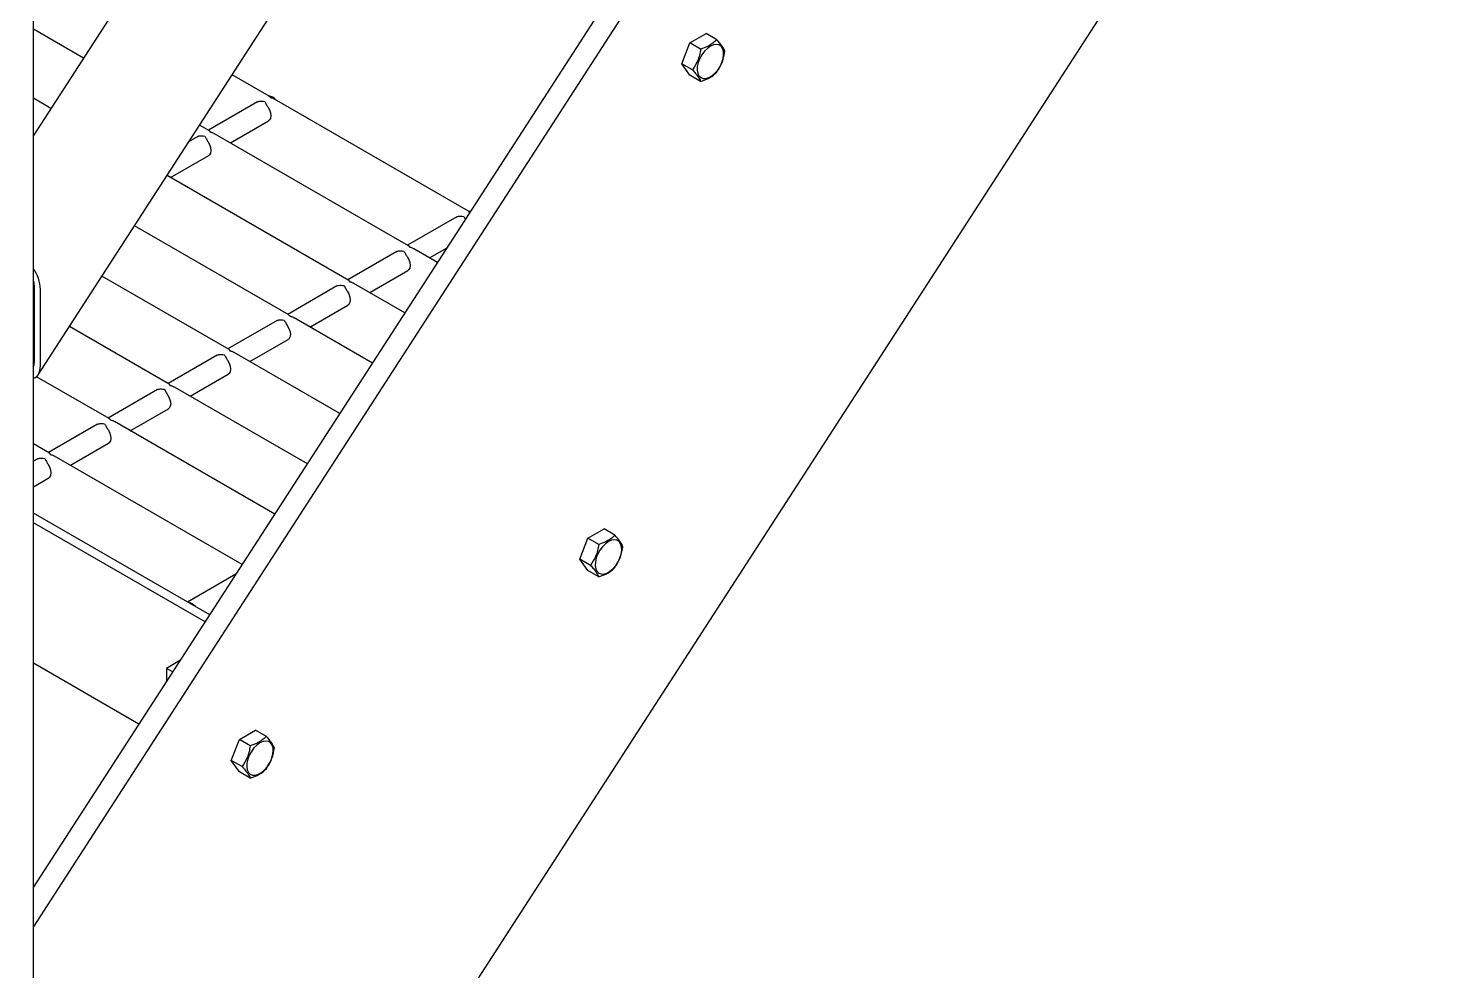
# Model space of a CAD drawing. Header units: millimetres. Extents: x 1293 to 41893, y 1011 to 26911.
# Drawn here: x 36194 to 36706, y 9427 to 9767 of the extents above; entities that cross this region are included whole.
import ezdxf

# ---------------------------------------------------------------- set-up
doc = ezdxf.new("R2010")
doc.units = ezdxf.units.MM
doc.header["$LTSCALE"] = 50
doc.layers.add('PASILLOS', color=2, linetype='Continuous')

msp = doc.modelspace()

# ---------------------------------------------------------------- linework, layer by layer
at = {"layer": 'PASILLOS', "linetype": 'Continuous', "lineweight": 25}
for p, q in [((36957.7569599, 10906.2644023), (36195.805039, 9728.0970102)), ((36197.5345038, 9641.8019924), (36983.1065661, 10856.4920044)), ((37175.4683848, 10690.8903859), (35279.9773712, 7759.9893105)), ((36195.805039, 9456.8689314), (36959.4864247, 10637.7105067)), ((36195.805039, 9442.5665038), (36950.2261867, 10609.0894454)), ((36195.805039, 9193.5049018), (36195.805039, 10138.2578463)), ((36213.8911655, 9756.0626651), (36195.805039, 9766.5035636)), ((36432.6491642, 9761.5684735), (36438.4820117, 9764.9357047)), ((36442.3707084, 9762.6908078), (36438.4820117, 9764.9357047)), ((36429.7327405, 9754.0516945), (36432.6491642, 9761.5684735)), ((36436.5378609, 9759.3235767), (36432.6491642, 9761.5684735)), ((36433.6214372, 9751.8067977), (36429.7327405, 9754.0516945)), ((36432.6491642, 9749.9021466), (36429.7327405, 9754.0516945)), ((36280.9352852, 9742.2920224), (36267.5291857, 9750.0311989)), ((36436.5378609, 9747.6572498), (36432.6491642, 9749.9021466)), ((36202.1498551, 9737.9076756), (36195.805039, 9741.5704599)), ((36276.6914682, 9740.2844395), (36258.9571418, 9730.0466308)), ((36276.6914682, 9740.2844395), (36276.9918839, 9740.411861)), ((36352.7773341, 9700.8184903), (36282.8080659, 9741.210889)), ((36266.8952869, 9725.4640371), (36280.6598956, 9733.4101766)), ((36255.0964271, 9727.8178876), (36252.0115043, 9726.0369996)), ((36255.0964271, 9727.8178876), (36255.3968428, 9727.9453092)), ((36259.3402441, 9729.8254705), (36255.7878752, 9731.8762094)), ((36331.182293, 9688.3519384), (36261.2130249, 9728.7443372)), ((36245.3002458, 9712.9974853), (36259.0648545, 9720.9436248)), ((36309.5872519, 9675.8853866), (36244.0465648, 9713.7212199)), ((36348.5335171, 9698.8109074), (36330.7991907, 9688.5730987)), ((36348.5335171, 9698.8109074), (36348.8339329, 9698.938329)), ((36287.9922108, 9663.4188347), (36232.3052543, 9695.5662304)), ((36341.6158608, 9682.328768), (36333.0550738, 9687.2708051)), ((36338.7373358, 9683.990505), (36345.0457957, 9687.6323014)), ((36326.938476, 9686.3443555), (36309.2041496, 9676.1065468)), ((36326.938476, 9686.3443555), (36327.2388918, 9686.4717771)), ((36266.3971697, 9650.9522828), (36220.5639439, 9677.4112409)), ((36317.1422947, 9671.5239532), (36330.9069035, 9679.4700927)), ((36196.1748235, 9646.348204), (36196.1748235, 9673.964016)), ((36198.3300849, 9645.103998), (36198.3300849, 9672.7198101)), ((36305.3434349, 9673.8778037), (36287.6091085, 9663.6399949)), ((36305.3434349, 9673.8778037), (36305.6438507, 9674.0052252)), ((36329.8745503, 9664.1737785), (36311.4600327, 9674.8042532)), ((36295.5472536, 9659.0574013), (36309.3118624, 9667.0035408)), ((36283.7483939, 9661.4112518), (36266.0140674, 9651.1734431)), ((36283.7483939, 9661.4112518), (36284.0488096, 9661.5386734)), ((36318.1332399, 9646.018789), (36289.8649916, 9662.3377013)), ((36244.8021286, 9638.485731), (36208.8226334, 9659.2562514)), ((36273.9522125, 9646.5908494), (36287.7168213, 9654.536989)), ((36262.1533528, 9648.9446999), (36244.4190263, 9638.7068912)), ((36262.1533528, 9648.9446999), (36262.4537685, 9649.0721215)), ((36306.3919294, 9627.8637995), (36268.2699505, 9649.8711495)), ((36223.2070875, 9626.0191791), (36196.9795373, 9641.1600216)), ((36252.3571714, 9634.1242976), (36266.1217802, 9642.0704371)), ((36240.5583117, 9636.4781481), (36222.8239852, 9626.2403393)), ((36240.5583117, 9636.4781481), (36240.8587274, 9636.6055696)), ((36294.650619, 9609.70881), (36246.6749094, 9637.4045976)), ((36230.7621303, 9621.6577457), (36244.5267391, 9629.6038852)), ((36218.9632706, 9624.0115962), (36201.2289441, 9613.7737875)), ((36218.9632706, 9624.0115962), (36219.2636863, 9624.1390178)), ((36282.9093085, 9591.5538205), (36225.0798683, 9624.9380457)), ((36201.6120464, 9613.5526272), (36195.805039, 9616.9049412)), ((36209.1670892, 9609.1911938), (36222.931698, 9617.1373334)), ((36197.3682295, 9611.5450443), (36195.805039, 9610.6426337)), ((36197.3682295, 9611.5450443), (36197.6686452, 9611.6724659)), ((36271.1679981, 9573.3988311), (36203.4848272, 9612.4714939)), ((36195.805039, 9601.4774465), (36201.3366569, 9604.6707815)), ((36259.4266876, 9555.2438416), (36195.805039, 9591.9718375)), ((36257.7744868, 9552.6891277), (36195.805039, 9588.4633283)), ((36395.8701838, 9582.877725), (36401.7030313, 9586.2449562)), ((36405.5917279, 9584.0000594), (36401.7030313, 9586.2449562)), ((36392.9537601, 9575.360946), (36395.8701838, 9582.877725)), ((36399.7588805, 9580.6328282), (36395.8701838, 9582.877725)), ((36396.8424568, 9573.1160492), (36392.9537601, 9575.360946)), ((36395.8701838, 9571.2113982), (36392.9537601, 9575.360946)), ((36268.9004654, 9569.892661), (36251.475952, 9559.8337035)), ((36399.7588805, 9568.9665014), (36395.8701838, 9571.2113982)), ((36259.4140971, 9555.2511099), (36259.4416899, 9555.2670389)), ((36248.708143, 9538.7492638), (36243.8771894, 9535.9604137)), ((36233.9102307, 9515.7890457), (36195.805039, 9537.7867046)), ((36243.8771894, 9535.9604137), (36243.8771894, 9531.2004457)), ((36246.125789, 9534.6623248), (36243.8771894, 9535.9604137)), ((36270.1465981, 9510.2990439), (36275.9794456, 9513.666275)), ((36279.8681422, 9511.4213782), (36275.9794456, 9513.666275)), ((36267.2301744, 9502.7822649), (36270.1465981, 9510.2990439)), ((36274.0352948, 9508.0541471), (36270.1465981, 9510.2990439)), ((36271.1188711, 9500.5373681), (36267.2301744, 9502.7822649)), ((36270.1465981, 9498.632717), (36267.2301744, 9502.7822649)), ((36274.0352948, 9496.3878202), (36270.1465981, 9498.632717))]:
    msp.add_line(p, q, dxfattribs=at)
at = {"layer": 'PASILLOS', "linetype": 'Continuous', "lineweight": 25, "flags": 128}
for points in [[(36440.055716, 9760.3594589), (36438.9508036, 9759.5724738), (36437.9054573, 9758.5296499), (36436.976032, 9757.2872059), (36436.2126333, 9755.9121224), (36435.6564162, 9754.4785306), (36435.3373664, 9753.0637156), (36435.2726841, 9751.7439506), (36435.4658563, 9750.5903844), (36435.906469, 9749.6652061), (36436.5707687, 9749.0182922), (36437.4229428, 9748.6845182), (36438.4170504, 9748.6818777), (36439.4994989, 9749.0105132), (36440.6119332, 9749.6527079), (36441.6943816, 9750.5738408), (36442.6884892, 9751.7242534), (36443.5406633, 9753.0419268), (36444.204963, 9754.4558247), (36444.6455757, 9755.8897236), (36444.8387479, 9757.2663217), (36444.7740656, 9758.5114061), (36444.4550159, 9759.557854), (36443.8987987, 9760.3492513), (36443.1354, 9760.8429333), (36442.2059747, 9761.0122857), (36441.1606284, 9760.8481785), (36440.055716, 9760.3594589)], [(36280.3594799, 9738.4677892), (36280.9677631, 9737.3939257), (36281.3543619, 9736.2671947), (36281.4818856, 9735.1965708), (36281.3380003, 9734.285602), (36280.9366224, 9733.622395), (36280.6598956, 9733.4101766)], [(36258.7644388, 9726.0012374), (36259.372722, 9724.9273738), (36259.7593208, 9723.8006428), (36259.8868445, 9722.7300189), (36259.7429592, 9721.8190501), (36259.3415813, 9721.1558431), (36259.0648545, 9720.9436248)], [(36330.6064878, 9684.5277053), (36331.214771, 9683.4538417), (36331.6013698, 9682.3271107), (36331.7288935, 9681.2564868), (36331.5850082, 9680.345518), (36331.1836302, 9679.682311), (36330.9069035, 9679.4700927)], [(36309.0114467, 9672.0611534), (36309.6197299, 9670.9872899), (36310.0063287, 9669.8605589), (36310.1338524, 9668.7899349), (36309.9899671, 9667.8789662), (36309.5885891, 9667.2157591), (36309.3118624, 9667.0035408)], [(36287.4164056, 9659.5946015), (36288.0246888, 9658.520738), (36288.4112876, 9657.394007), (36288.5388113, 9656.3233831), (36288.394926, 9655.4124143), (36287.993548, 9654.7492073), (36287.7168213, 9654.536989)], [(36265.8213645, 9647.1280497), (36266.4296477, 9646.0541861), (36266.8162465, 9644.9274551), (36266.9437702, 9643.8568312), (36266.7998849, 9642.9458624), (36266.398507, 9642.2826554), (36266.1217802, 9642.0704371)], [(36244.2263234, 9634.6614978), (36244.8346066, 9633.5876343), (36245.2212054, 9632.4609033), (36245.3487291, 9631.3902793), (36245.2048438, 9630.4793106), (36244.8034659, 9629.8161035), (36244.5267391, 9629.6038852)], [(36222.6312823, 9622.1949459), (36223.2395655, 9621.1210824), (36223.6261643, 9619.9943514), (36223.753688, 9618.9237275), (36223.6098027, 9618.0127587), (36223.2084248, 9617.3495517), (36222.931698, 9617.1373334)], [(36201.0362412, 9609.7283941), (36201.6445244, 9608.6545305), (36202.0311232, 9607.5277995), (36202.1586469, 9606.4571756), (36202.0147616, 9605.5462068), (36201.6133837, 9604.8829998), (36201.3366569, 9604.6707815)], [(36403.2767356, 9581.6687104), (36402.1718232, 9580.8817254), (36401.1264769, 9579.8389014), (36400.1970516, 9578.5964574), (36399.4336529, 9577.221374), (36398.8774357, 9575.7877821), (36398.558386, 9574.3729671), (36398.4937037, 9573.0532021), (36398.6868759, 9571.8996359), (36399.1274886, 9570.9744576), (36399.7917883, 9570.3275438), (36400.6439624, 9569.9937697), (36401.63807, 9569.9911292), (36402.7205184, 9570.3197647), (36403.8329527, 9570.9619594), (36404.9154012, 9571.8830923), (36405.9095088, 9573.0335049), (36406.7616829, 9574.3511783), (36407.4259826, 9575.7650762), (36407.8665953, 9577.1989751), (36408.0597675, 9578.5755732), (36407.9950852, 9579.8206576), (36407.6760354, 9580.8671056), (36407.1198183, 9581.6585028), (36406.3564196, 9582.1521849), (36405.4269943, 9582.3215372), (36404.381648, 9582.1574301), (36403.2767356, 9581.6687104)], [(36277.5531499, 9509.0900293), (36276.4482375, 9508.3030442), (36275.4028912, 9507.2602202), (36274.4734659, 9506.0177763), (36273.7100672, 9504.6426928), (36273.1538501, 9503.209101), (36272.8348003, 9501.794286), (36272.770118, 9500.474521), (36272.9632902, 9499.3209548), (36273.4039029, 9498.3957765), (36274.0682026, 9497.7488626), (36274.9203767, 9497.4150886), (36275.9144843, 9497.4124481), (36276.9969328, 9497.7410836), (36278.109367, 9498.3832782), (36279.1918155, 9499.3044111), (36280.1859231, 9500.4548238), (36281.0380972, 9501.7724971), (36281.7023969, 9503.1863951), (36282.1430096, 9504.620294), (36282.3361818, 9505.9968921), (36282.2714995, 9507.2419765), (36281.9524497, 9508.2884244), (36281.3962326, 9509.0798217), (36280.6328339, 9509.5735037), (36279.7034086, 9509.7428561), (36278.6580623, 9509.5787489), (36277.5531499, 9509.0900293)]]:
    msp.add_lwpolyline(points, dxfattribs=at)
at = {"layer": 'PASILLOS', "linetype": 'Continuous', "lineweight": 25}
for centre, radius, start, end in [((36280.391932, 9738.7918666), 3.6366978, 35.264662608, 84.740713925), ((36352.6003181, 9698.7057444), 2.2342213, 65.602777552, 90.845958083), ((36251.3157011, 9556.1123875), 3.6366978, 35.264662608, 84.740713925)]:
    msp.add_arc(centre, radius, start, end, dxfattribs=at)
for centre, major_axis, start_param, end_param in [((36194.019562, 9675.208222), (-2.2087817, 6.8550382), 4.1743929021, 5.3181106425), ((36194.019562, 9675.208222), (-1.1043908, 3.4275191), 4.1743929021, 4.7688956248), ((36194.019562, 9647.59241), (-1.1043908, 3.4275191), 3.557073085, 4.1743929021), ((36194.019562, 9647.59241), (-2.2087817, 6.8550382), 3.0306751617, 4.1743929021)]:
    msp.add_ellipse(centre, major_axis=major_axis, ratio=0.5399833694, start_param=start_param, end_param=end_param, dxfattribs=at)
for points, knots in [([(36436.5378609, 9759.3235767), (36436.414192, 9758.5969173), (36436.1641725, 9757.1278414), (36435.3166698, 9754.4858478), (36434.2778582, 9752.8441684), (36433.6214372, 9751.8067977)], [0, 0, 0, 0, 0.2648633469, 0.5354700776, 1, 1, 1, 1]), ([(36442.3707084, 9762.6908078), (36442.1885348, 9762.5069335), (36441.6608658, 9761.9743382), (36440.6138804, 9761.1424157), (36438.8910515, 9760.1456772), (36437.4083405, 9759.6276837), (36436.5378609, 9759.3235767)], [0, 0, 0, 0, 0.1315464599, 0.3810267709, 0.6366091688, 1, 1, 1, 1]), ([(36445.2871321, 9758.54126), (36445.1634632, 9758.8265501), (36444.9134437, 9759.4033167), (36444.065941, 9760.7318207), (36443.0271293, 9761.9322569), (36442.3707084, 9762.6908078)], [0, 0, 0, 0, 0.2648633469, 0.5354700776, 1, 1, 1, 1]), ([(36442.3707084, 9751.024481), (36442.7529868, 9751.6018483), (36443.5258331, 9752.7691027), (36444.6634717, 9755.2436044), (36445.0456409, 9757.2643555), (36445.2871321, 9758.54126)], [0, 0, 0, 0, 0.2648633469, 0.5354700776, 1, 1, 1, 1]), ([(36433.6214372, 9751.8067977), (36434.0037156, 9751.3722155), (36434.7765619, 9750.4936274), (36435.9142005, 9748.9976315), (36436.2963697, 9748.1762669), (36436.5378609, 9747.6572498)], [0, 0, 0, 0, 0.2648633469, 0.5354700776, 1, 1, 1, 1]), ([(36436.5378609, 9747.6572498), (36437.4083553, 9747.9613506), (36438.8757412, 9748.4739709), (36440.6021356, 9749.4679798), (36441.6519947, 9750.299062), (36442.1885371, 9750.8406101), (36442.3707084, 9751.024481)], [0, 0, 0, 0, 0.3633893563, 0.612562675, 0.868454074, 1, 1, 1, 1]), ([(36276.9918839, 9740.411861), (36277.0885065, 9740.4360981), (36277.4053819, 9740.5155841), (36278.1795226, 9740.5711198), (36278.8695605, 9740.4926923), (36279.2330245, 9740.4128285), (36279.2369479, 9740.4119664)], [0, 0, 0, 0, 0.1723614537, 0.5652622384, 0.9953071929, 1, 1, 1, 1]), ([(36279.2369479, 9740.4119664), (36279.2384465, 9740.4096985), (36279.4260322, 9740.1258135), (36279.7052457, 9739.5979403), (36280.0937626, 9738.8722527), (36280.2936672, 9738.5679665), (36280.3594799, 9738.4677892)], [0, 0, 0, 0, 0.0046971273, 0.5879730074, 0.8643521995, 1, 1, 1, 1]), ([(36281.4820119, 9741.7080143), (36281.4805137, 9741.7102774), (36281.3061637, 9741.9736383), (36281.1171474, 9742.124871), (36280.9297554, 9742.274804)], [0, 0, 0, 0, 0.0085933525, 1, 1, 1, 1]), ([(36282.7906195, 9741.1857728), (36282.7140951, 9741.2399867), (36282.3252716, 9741.5154497), (36281.849324, 9741.6266119), (36281.4859346, 9741.7071449), (36281.4820119, 9741.7080143)], [0, 0, 0, 0, 0.1951000565, 0.9913114514, 1, 1, 1, 1]), ([(36255.3968428, 9727.9453092), (36255.4934654, 9727.9695463), (36255.8103409, 9728.0490322), (36256.5844815, 9728.104568), (36257.2745194, 9728.0261404), (36257.6379834, 9727.9462766), (36257.6419068, 9727.9454145)], [0, 0, 0, 0, 0.1723614537, 0.5652622384, 0.9953071929, 1, 1, 1, 1]), ([(36257.6419068, 9727.9454145), (36257.6434054, 9727.9431466), (36257.8309911, 9727.6592616), (36258.1102046, 9727.1313884), (36258.4987215, 9726.4057009), (36258.6986261, 9726.1014147), (36258.7644388, 9726.0012374)], [0, 0, 0, 0, 0.0046971273, 0.5879730074, 0.8643521995, 1, 1, 1, 1]), ([(36259.8869709, 9729.2414624), (36259.8854726, 9729.2437255), (36259.7111226, 9729.5070865), (36259.5221063, 9729.6583191), (36259.3347143, 9729.8082522)], [0, 0, 0, 0, 0.0085933525, 1, 1, 1, 1]), ([(36261.1955784, 9728.719221), (36261.119054, 9728.7734348), (36260.7302305, 9729.0488978), (36260.2542829, 9729.1600601), (36259.8908935, 9729.2405931), (36259.8869709, 9729.2414624)], [0, 0, 0, 0, 0.1951000565, 0.9913114514, 1, 1, 1, 1]), ([(36348.8339329, 9698.938329), (36348.9305555, 9698.9625661), (36349.2474309, 9699.042052), (36350.0215716, 9699.0975878), (36350.7116095, 9699.0191602), (36351.0750735, 9698.9392964), (36351.0789969, 9698.9384343)], [0, 0, 0, 0, 0.1723614537, 0.5652622384, 0.9953071929, 1, 1, 1, 1]), ([(36351.0789969, 9698.9384343), (36351.0804959, 9698.9361661), (36351.2681367, 9698.6522388), (36351.4381757, 9698.3074868), (36351.6751599, 9697.8864179), (36351.6762038, 9697.8845633)], [0, 0, 0, 0, 0.0079537704, 0.9956303189, 1, 1, 1, 1]), ([(36353.3240609, 9700.2344822), (36353.3225627, 9700.2367453), (36353.1482127, 9700.5001062), (36352.9591964, 9700.6513389), (36352.7718044, 9700.8012719)], [0, 0, 0, 0, 0.0085933525, 1, 1, 1, 1]), ([(36331.7290198, 9687.7679303), (36331.7275216, 9687.7701935), (36331.5531716, 9688.0335544), (36331.3641553, 9688.184787), (36331.1767633, 9688.3347201)], [0, 0, 0, 0, 0.0085933525, 1, 1, 1, 1]), ([(36333.0376274, 9687.2456889), (36332.961103, 9687.2999028), (36332.5722795, 9687.5753657), (36332.0963319, 9687.686528), (36331.7329425, 9687.767061), (36331.7290198, 9687.7679303)], [0, 0, 0, 0, 0.1951000566, 0.9913114514, 1, 1, 1, 1]), ([(36327.2388918, 9686.4717771), (36327.3355144, 9686.4960142), (36327.6523898, 9686.5755002), (36328.4265305, 9686.6310359), (36329.1165684, 9686.5526084), (36329.4800324, 9686.4727445), (36329.4839558, 9686.4718824)], [0, 0, 0, 0, 0.1723614537, 0.5652622384, 0.9953071929, 1, 1, 1, 1]), ([(36329.4839558, 9686.4718824), (36329.4854544, 9686.4696146), (36329.67304, 9686.1857295), (36329.9522535, 9685.6578563), (36330.3407705, 9684.9321688), (36330.5406751, 9684.6278826), (36330.6064878, 9684.5277053)], [0, 0, 0, 0, 0.00469712726, 0.58797300746, 0.86435219952, 1, 1, 1, 1]), ([(36305.6438507, 9674.0052252), (36305.7404733, 9674.0294623), (36306.0573487, 9674.1089483), (36306.8314894, 9674.164484), (36307.5215273, 9674.0860565), (36307.8849913, 9674.0061927), (36307.8889147, 9674.0053306)], [0, 0, 0, 0, 0.1723614537, 0.5652622384, 0.9953071929, 1, 1, 1, 1]), ([(36307.8889147, 9674.0053306), (36307.8904133, 9674.0030627), (36308.0779989, 9673.7191777), (36308.3572124, 9673.1913045), (36308.7457294, 9672.4656169), (36308.945634, 9672.1613307), (36309.0114467, 9672.0611534)], [0, 0, 0, 0, 0.0046971273, 0.5879730075, 0.8643521995, 1, 1, 1, 1]), ([(36310.1339787, 9675.3013784), (36310.1324805, 9675.3036416), (36309.9581305, 9675.5670025), (36309.7691142, 9675.7182352), (36309.5817222, 9675.8681682)], [0, 0, 0, 0, 0.0085933525, 1, 1, 1, 1]), ([(36311.4425863, 9674.779137), (36311.3660619, 9674.8333509), (36310.9772384, 9675.1088139), (36310.5012908, 9675.2199761), (36310.1379014, 9675.3005091), (36310.1339787, 9675.3013784)], [0, 0, 0, 0, 0.1951000566, 0.9913114514, 1, 1, 1, 1]), ([(36284.0488096, 9661.5386734), (36284.1454322, 9661.5629105), (36284.4623076, 9661.6423964), (36285.2364483, 9661.6979322), (36285.9264862, 9661.6195046), (36286.2899502, 9661.5396408), (36286.2938736, 9661.5387787)], [0, 0, 0, 0, 0.1723614537, 0.5652622384, 0.9953071929, 1, 1, 1, 1]), ([(36286.2938736, 9661.5387787), (36286.2953722, 9661.5365108), (36286.4829578, 9661.2526258), (36286.7621713, 9660.7247526), (36287.1506883, 9659.999065), (36287.3505929, 9659.6947788), (36287.4164056, 9659.5946015)], [0, 0, 0, 0, 0.0046971273, 0.5879730075, 0.8643521995, 1, 1, 1, 1]), ([(36288.5389376, 9662.8348266), (36288.5374394, 9662.8370897), (36288.3630894, 9663.1004506), (36288.1740731, 9663.2516833), (36287.9866811, 9663.4016163)], [0, 0, 0, 0, 0.0085933525, 1, 1, 1, 1]), ([(36289.8475452, 9662.3125851), (36289.7710208, 9662.366799), (36289.3821973, 9662.642262), (36288.9062497, 9662.7534242), (36288.5428603, 9662.8339573), (36288.5389376, 9662.8348266)], [0, 0, 0, 0, 0.19510005661, 0.99131145138, 1, 1, 1, 1]), ([(36266.9438965, 9650.3682747), (36266.9423983, 9650.3705379), (36266.7680483, 9650.6338988), (36266.579032, 9650.7851314), (36266.39164, 9650.9350645)], [0, 0, 0, 0, 0.0085933525, 1, 1, 1, 1]), ([(36262.4537685, 9649.0721215), (36262.5503911, 9649.0963586), (36262.8672665, 9649.1758446), (36263.6414072, 9649.2313803), (36264.3314451, 9649.1529528), (36264.6949091, 9649.0730889), (36264.6988325, 9649.0722268)], [0, 0, 0, 0, 0.1723614537, 0.5652622384, 0.9953071929, 1, 1, 1, 1]), ([(36264.6988325, 9649.0722268), (36264.7003311, 9649.069959), (36264.8879168, 9648.7860739), (36265.1671302, 9648.2582007), (36265.5556472, 9647.5325132), (36265.7555518, 9647.228227), (36265.8213645, 9647.1280497)], [0, 0, 0, 0, 0.0046971273, 0.5879730075, 0.8643521995, 1, 1, 1, 1]), ([(36268.2525041, 9649.8460333), (36268.1759797, 9649.9002472), (36267.7871562, 9650.1757101), (36267.3112086, 9650.2868724), (36266.9478192, 9650.3674054), (36266.9438965, 9650.3682747)], [0, 0, 0, 0, 0.1951000566, 0.9913114514, 1, 1, 1, 1]), ([(36240.8587274, 9636.6055696), (36240.95535, 9636.6298067), (36241.2722254, 9636.7092927), (36242.0463661, 9636.7648284), (36242.736404, 9636.6864009), (36243.099868, 9636.6065371), (36243.1037914, 9636.605675)], [0, 0, 0, 0, 0.1723614537, 0.5652622384, 0.9953071929, 1, 1, 1, 1]), ([(36243.1037914, 9636.605675), (36243.10529, 9636.6034071), (36243.2928757, 9636.3195221), (36243.5720892, 9635.7916489), (36243.9606061, 9635.0659613), (36244.1605107, 9634.7616751), (36244.2263234, 9634.6614978)], [0, 0, 0, 0, 0.0046971273, 0.5879730075, 0.8643521995, 1, 1, 1, 1]), ([(36245.3488554, 9637.9017228), (36245.3473572, 9637.903986), (36245.1730072, 9638.1673469), (36244.9839909, 9638.3185796), (36244.7965989, 9638.4685126)], [0, 0, 0, 0, 0.0085933525, 1, 1, 1, 1]), ([(36246.657463, 9637.3794814), (36246.5809386, 9637.4336953), (36246.1921151, 9637.7091582), (36245.7161675, 9637.8203205), (36245.3527781, 9637.9008535), (36245.3488554, 9637.9017228)], [0, 0, 0, 0, 0.1951000566, 0.9913114514, 1, 1, 1, 1]), ([(36223.7538143, 9625.435171), (36223.7523161, 9625.4374341), (36223.5779661, 9625.700795), (36223.3889498, 9625.8520277), (36223.2015578, 9626.0019607)], [0, 0, 0, 0, 0.0085933525, 1, 1, 1, 1]), ([(36225.0624219, 9624.9129295), (36224.9858975, 9624.9671434), (36224.597074, 9625.2426064), (36224.1211264, 9625.3537686), (36223.757737, 9625.4343017), (36223.7538143, 9625.435171)], [0, 0, 0, 0, 0.1951000566, 0.9913114514, 1, 1, 1, 1]), ([(36219.2636863, 9624.1390178), (36219.3603089, 9624.1632549), (36219.6771843, 9624.2427408), (36220.451325, 9624.2982765), (36221.1413629, 9624.219849), (36221.5048269, 9624.1399852), (36221.5087503, 9624.1391231)], [0, 0, 0, 0, 0.1723614537, 0.5652622384, 0.9953071929, 1, 1, 1, 1]), ([(36221.5087503, 9624.1391231), (36221.5102489, 9624.1368552), (36221.6978346, 9623.8529702), (36221.9770481, 9623.325097), (36222.365565, 9622.5994094), (36222.5654696, 9622.2951232), (36222.6312823, 9622.1949459)], [0, 0, 0, 0, 0.0046971273, 0.5879730075, 0.8643521995, 1, 1, 1, 1]), ([(36197.6686452, 9611.6724659), (36197.7652678, 9611.696703), (36198.0821432, 9611.7761889), (36198.8562839, 9611.8317247), (36199.5463218, 9611.7532971), (36199.9097858, 9611.6734333), (36199.9137092, 9611.6725712)], [0, 0, 0, 0, 0.1723614537, 0.5652622384, 0.9953071929, 1, 1, 1, 1]), ([(36199.9137092, 9611.6725712), (36199.9152078, 9611.6703034), (36200.1027935, 9611.3864183), (36200.382007, 9610.8585451), (36200.7705239, 9610.1328576), (36200.9704285, 9609.8285714), (36201.0362412, 9609.7283941)], [0, 0, 0, 0, 0.0046971273, 0.5879730075, 0.8643521995, 1, 1, 1, 1]), ([(36202.1587732, 9612.9686191), (36202.157275, 9612.9708823), (36201.982925, 9613.2342432), (36201.7939087, 9613.3854758), (36201.6065167, 9613.5354089)], [0, 0, 0, 0, 0.0085933525, 1, 1, 1, 1]), ([(36203.4673808, 9612.4463777), (36203.3908564, 9612.5005916), (36203.0020329, 9612.7760545), (36202.5260853, 9612.8872168), (36202.1626959, 9612.9677498), (36202.1587732, 9612.9686191)], [0, 0, 0, 0, 0.1951000566, 0.9913114514, 1, 1, 1, 1]), ([(36399.7588805, 9580.6328282), (36399.6352116, 9579.9061688), (36399.3851921, 9578.4370929), (36398.5376894, 9575.7950993), (36397.4988777, 9574.1534199), (36396.8424568, 9573.1160492)], [0, 0, 0, 0, 0.2648633469, 0.5354700776, 1, 1, 1, 1]), ([(36405.5917279, 9584.0000594), (36405.4095544, 9583.8161851), (36404.8818854, 9583.2835897), (36403.8349, 9582.4516672), (36402.112071, 9581.4549287), (36400.6293601, 9580.9369352), (36399.7588805, 9580.6328282)], [0, 0, 0, 0, 0.1315464599, 0.3810267709, 0.6366091688, 1, 1, 1, 1]), ([(36408.5081517, 9579.8505115), (36408.3844827, 9580.1358016), (36408.1344632, 9580.7125682), (36407.2869606, 9582.0410722), (36406.2481489, 9583.2415085), (36405.5917279, 9584.0000594)], [0, 0, 0, 0, 0.2648633469, 0.5354700776, 1, 1, 1, 1]), ([(36405.5917279, 9572.3337325), (36405.9740064, 9572.9110998), (36406.7468527, 9574.0783542), (36407.8844913, 9576.5528559), (36408.2666605, 9578.573607), (36408.5081517, 9579.8505115)], [0, 0, 0, 0, 0.2648633469, 0.5354700776, 1, 1, 1, 1]), ([(36396.8424568, 9573.1160492), (36397.2247352, 9572.681467), (36397.9975815, 9571.802879), (36399.1352201, 9570.306883), (36399.5173893, 9569.4855184), (36399.7588805, 9568.9665014)], [0, 0, 0, 0, 0.2648633469, 0.5354700776, 1, 1, 1, 1]), ([(36399.7588805, 9568.9665014), (36400.6293749, 9569.2706021), (36402.0967607, 9569.7832224), (36403.8231551, 9570.7772313), (36404.8730142, 9571.6083135), (36405.4095566, 9572.1498616), (36405.5917279, 9572.3337325)], [0, 0, 0, 0, 0.36338935629, 0.61256267501, 0.86845407398, 1, 1, 1, 1]), ([(36274.0352948, 9508.0541471), (36273.9116259, 9507.3274877), (36273.6616064, 9505.8584118), (36272.8141037, 9503.2164182), (36271.775292, 9501.5747388), (36271.1188711, 9500.5373681)], [0, 0, 0, 0, 0.2648633469, 0.5354700776, 1, 1, 1, 1]), ([(36279.8681422, 9511.4213782), (36279.6859687, 9511.2375039), (36279.1582997, 9510.7049086), (36278.1113143, 9509.8729861), (36276.3884853, 9508.8762476), (36274.9057744, 9508.3582541), (36274.0352948, 9508.0541471)], [0, 0, 0, 0, 0.1315464599, 0.3810267709, 0.6366091688, 1, 1, 1, 1]), ([(36282.784566, 9507.2718304), (36282.6608971, 9507.5571205), (36282.4108776, 9508.133887), (36281.5633749, 9509.4623911), (36280.5245632, 9510.6628273), (36279.8681422, 9511.4213782)], [0, 0, 0, 0, 0.2648633469, 0.5354700776, 1, 1, 1, 1]), ([(36279.8681422, 9499.7550514), (36280.2504207, 9500.3324187), (36281.023267, 9501.4996731), (36282.1609056, 9503.9741748), (36282.5430748, 9505.9949258), (36282.784566, 9507.2718304)], [0, 0, 0, 0, 0.2648633469, 0.5354700776, 1, 1, 1, 1]), ([(36271.1188711, 9500.5373681), (36271.5011495, 9500.1027859), (36272.2739958, 9499.2241978), (36273.4116344, 9497.7282019), (36273.7938036, 9496.9068373), (36274.0352948, 9496.3878202)], [0, 0, 0, 0, 0.2648633469, 0.5354700776, 1, 1, 1, 1]), ([(36274.0352948, 9496.3878202), (36274.9057892, 9496.691921), (36276.373175, 9497.2045413), (36278.0995694, 9498.1985502), (36279.1494285, 9499.0296324), (36279.6859709, 9499.5711805), (36279.8681422, 9499.7550514)], [0, 0, 0, 0, 0.3633893563, 0.612562675, 0.868454074, 1, 1, 1, 1])]:
    msp.add_open_spline(points, degree=3, knots=knots, dxfattribs=at)

doc.saveas('drawing.dxf')
